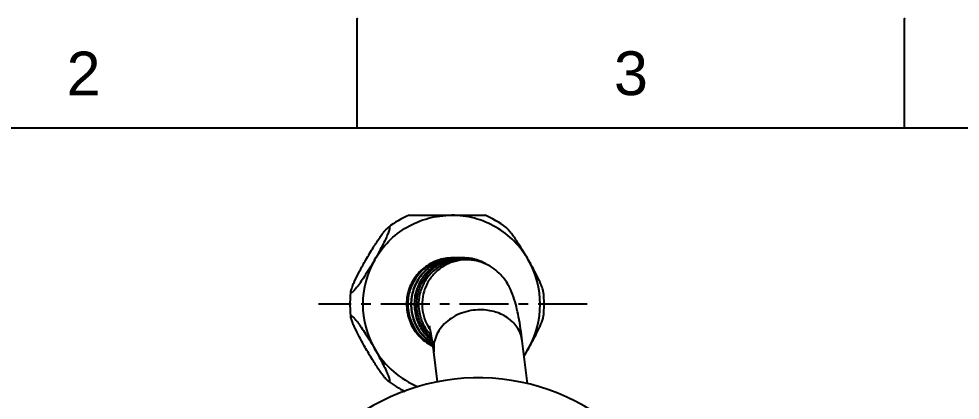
# Model space of a CAD drawing. Header units: millimetres. Extents: x 601 to 1195, y -13 to 407.
# Drawn here: x 712.9 to 834.5, y 357.5 to 406.7 of the extents above; entities that cross this region are included whole.
import ezdxf

# ---------------------------------------------------------------- set-up
doc = ezdxf.new("R2010")
doc.units = ezdxf.units.MM
doc.header["$LTSCALE"] = 0.1
doc.linetypes.add('CENTERX2', pattern=[101.6, 63.5, -12.7, 12.7, -12.7])
doc.layers.add('02___PRT_ALL_AXES', color=7, linetype='Continuous')
doc.layers.add('CENTER', color=1, linetype='CENTERX2')
doc.styles.get("Standard").update_dxf_attribs({"font": 'arial.ttf'})

msp = doc.modelspace()

# ---------------------------------------------------------------- linework, layer by layer
for p, q in [((756.62, 392.59), (756.62, 406.73)), ((827.33, 392.59), (827.33, 406.73)), ((1180.87, 392.59), (615.21, 392.59))]:
    msp.add_line(p, q)
at = {"color": 7, "linetype": 'Continuous'}
for p, q in [((763.32, 381.35), (773.14, 381.35)), ((769.14, 375.85), (768.97, 375.85)), ((769.57, 375.85), (769.54, 375.85)), ((770.73, 375.6), (770.28, 375.6)), ((778.63, 359.61), (777.94, 365.14)), ((767.01, 359.83), (766.53, 363.72))]:
    msp.add_line(p, q, dxfattribs=at)
for centre, radius, start, end in [((769.14, 369.93), 5.92, 90.0007, 91.6199), ((769.14, 369.92), 5.94, 88.0488, 89.9989), ((769.57, 369.95), 5.91, 90, 90.3153), ((769.57, 369.92), 5.94, 88.0488, 89.9989), ((768.88, 369.85), 11.54, 150.1089, 209.8911), ((770.73, 369.91), 5.69, 90.0057, 94.5661), ((768.71, 369.85), 11.54, 330.1089, 29.8911), ((770.76, 369.84), 5.75, 209.9156, 215.3367), ((768.82, 369.82), 11.47, 209.8815, 248.1536), ((737.22, 387.97), 47.88, 328.8315, 330.0958), ((768.74, 369.84), 11.51, 325.2933, 330.0908), ((772.27, 332.85), 27.5, 54.656, 305.3467)]:
    msp.add_arc(centre, radius, start, end, dxfattribs=at)
for points, knots in [([(758.87, 375.6), (759.37, 376.47), (760.6, 378.08), (763, 379.93), (765.79, 381.09), (767.8, 381.35), (768.8, 381.35)], [0, 0, 0, 0, 0.250332, 0.500399, 0.750252, 1, 1, 1, 1]), ([(778.72, 375.6), (778.22, 376.47), (776.99, 378.08), (774.59, 379.93), (771.8, 381.09), (769.79, 381.35), (768.8, 381.35)], [0, 0, 0, 0, 0.250332, 0.500399, 0.750252, 1, 1, 1, 1]), ([(757.74, 375.6), (758.06, 376.15), (758.64, 377.13), (759.38, 378.25), (759.88, 378.95), (760.17, 379.32), (760.4, 379.59), (760.54, 379.73), (760.61, 379.78)], [0, 0, 0, 0, 0.372926, 0.67446, 0.790152, 0.882486, 0.952156, 1, 1, 1, 1]), ([(760.61, 379.78), (760.64, 379.8), (760.68, 379.83), (760.74, 379.85), (760.78, 379.84), (760.8, 379.82), (760.81, 379.79), (760.81, 379.73), (760.8, 379.62), (760.76, 379.47), (760.7, 379.27), (760.61, 379.03), (760.5, 378.75), (760.29, 378.28), (759.95, 377.58), (759.46, 376.64), (759.08, 375.96), (758.87, 375.6)], [0, 0, 0, 0, 0.020775, 0.033852, 0.038802, 0.043991, 0.05041, 0.058627, 0.081428, 0.113547, 0.155515, 0.2077, 0.27045, 0.344083, 0.524633, 0.747383, 1, 1, 1, 1]), ([(778.72, 375.6), (778.4, 376.15), (777.81, 377.13), (777.08, 378.25), (776.58, 378.95), (776.29, 379.32), (776.06, 379.59), (775.91, 379.73), (775.85, 379.78)], [0, 0, 0, 0, 0.372936, 0.674472, 0.790164, 0.882495, 0.952161, 1, 1, 1, 1]), ([(768.97, 375.85), (768.3, 375.85), (766.95, 375.62), (765.16, 374.63), (763.8, 373.09), (763.02, 371.19), (762.92, 369.13), (763.5, 367.16), (764.69, 365.5), (765.82, 364.71), (766.43, 364.42)], [0, 0, 0, 0, 0.124826, 0.249708, 0.374704, 0.499798, 0.624939, 0.750054, 0.875082, 1, 1, 1, 1]), ([(768.97, 375.85), (768.3, 375.85), (766.95, 375.62), (765.16, 374.63), (763.8, 373.09), (763.02, 371.19), (762.92, 369.14), (763.5, 367.16), (764.69, 365.5), (765.82, 364.71), (766.43, 364.42)], [0, 0, 0, 0, 0.124748, 0.249581, 0.374574, 0.499709, 0.624912, 0.750077, 0.875117, 1, 1, 1, 1]), ([(768.97, 375.85), (768.32, 375.83), (767, 375.58), (765.27, 374.57), (763.96, 373.06), (763.2, 371.21), (763.09, 369.2), (763.62, 367.27), (764.75, 365.62), (765.83, 364.82), (766.41, 364.52)], [0, 0, 0, 0, 0.124761, 0.249593, 0.374583, 0.499711, 0.624905, 0.750066, 0.875109, 1, 1, 1, 1]), ([(769.54, 375.85), (768.9, 375.85), (767.61, 375.64), (765.88, 374.73), (764.53, 373.32), (763.69, 371.54), (763.46, 369.6), (763.85, 367.68), (764.83, 365.98), (765.81, 365.12), (766.36, 364.77)], [0, 0, 0, 0, 0.124887, 0.2498, 0.374786, 0.499835, 0.624919, 0.749998, 0.875031, 1, 1, 1, 1]), ([(769.54, 375.85), (768.9, 375.85), (767.61, 375.64), (765.89, 374.73), (764.53, 373.32), (763.7, 371.55), (763.47, 369.6), (763.86, 367.68), (764.84, 365.99), (765.82, 365.12), (766.36, 364.78)], [0, 0, 0, 0, 0.124739, 0.249554, 0.374521, 0.49963, 0.624818, 0.749995, 0.87507, 1, 1, 1, 1]), ([(769.54, 375.85), (768.91, 375.85), (767.62, 375.64), (765.91, 374.72), (764.56, 373.31), (763.73, 371.55), (763.5, 369.62), (763.88, 367.71), (764.85, 366.01), (765.82, 365.15), (766.35, 364.8)], [0, 0, 0, 0, 0.124743, 0.249557, 0.374524, 0.499631, 0.624817, 0.749993, 0.875069, 1, 1, 1, 1]), ([(769.98, 375.85), (769.36, 375.85), (768.12, 375.66), (766.43, 374.81), (765.09, 373.49), (764.22, 371.82), (763.9, 369.96), (764.16, 368.09), (764.97, 366.39), (765.84, 365.48), (766.33, 365.1)], [0, 0, 0, 0, 0.124886, 0.249793, 0.37477, 0.49981, 0.624889, 0.749971, 0.875016, 1, 1, 1, 1]), ([(769.98, 375.85), (769.36, 375.85), (768.12, 375.66), (766.44, 374.81), (765.32, 373.71), (764.66, 372.66), (764.17, 371.51), (763.9, 369.96), (764.12, 368.4), (764.57, 367.24), (765.19, 366.17), (765.84, 365.48), (766.33, 365.1)], [0, 0, 0, 0, 0.12464, 0.249349, 0.374204, 0.436874, 0.499574, 0.624657, 0.749745, 0.812451, 0.875129, 1, 1, 1, 1]), ([(758.87, 375.6), (758.65, 375.22), (758.22, 374.49), (757.59, 373.5), (757.11, 372.78), (756.77, 372.31), (756.56, 372.03), (756.37, 371.8), (756.21, 371.62), (756.08, 371.49), (755.99, 371.41), (755.92, 371.37), (755.88, 371.36), (755.85, 371.36), (755.82, 371.38), (755.8, 371.45), (755.8, 371.51), (755.81, 371.54)], [0, 0, 0, 0, 0.245747, 0.466331, 0.647474, 0.72214, 0.786293, 0.840146, 0.883922, 0.917889, 0.942397, 0.951315, 0.958245, 0.963624, 0.96833, 0.980226, 1, 1, 1, 1]), ([(755.81, 371.54), (755.82, 371.62), (755.86, 371.79), (755.97, 372.09), (756.12, 372.47), (756.43, 373.17), (756.97, 374.23), (757.46, 375.12), (757.74, 375.6)], [0, 0, 0, 0, 0.048531, 0.118156, 0.209946, 0.324849, 0.624824, 1, 1, 1, 1]), ([(770.28, 375.59), (769.8, 375.55), (768.85, 375.35), (767.55, 374.71), (766.44, 373.75), (765.61, 372.56), (765.1, 371.19), (764.95, 369.74), (765.16, 368.29), (765.53, 367.4), (765.77, 366.98)], [0, 0, 0, 0, 0.124775, 0.249547, 0.374447, 0.499461, 0.624574, 0.74974, 0.8749, 1, 1, 1, 1]), ([(777.94, 365.14), (777.81, 366.18), (777.6, 367.66), (777.2, 369.54), (776.82, 370.86), (776.23, 372.29), (775.37, 373.53), (774.31, 374.47), (773.25, 375.1), (772.03, 375.51), (771.17, 375.6), (770.73, 375.6)], [0, 0, 0, 0, 0.222735, 0.318728, 0.411098, 0.513351, 0.647159, 0.728582, 0.816288, 0.907407, 1, 1, 1, 1]), ([(780.65, 371.54), (780.64, 371.62), (780.59, 371.79), (780.49, 372.09), (780.34, 372.47), (780.02, 373.17), (779.49, 374.23), (779, 375.12), (778.72, 375.6)], [0, 0, 0, 0, 0.048531, 0.118156, 0.209945, 0.324847, 0.624822, 1, 1, 1, 1]), ([(772.52, 369.14), (771.7, 369.14), (770.47, 368.92), (769.01, 368.23), (768.06, 367.54), (767.3, 366.7), (766.77, 365.76), (766.49, 364.74), (766.49, 364.05), (766.53, 363.72)], [0, 0, 0, 0, 0.270813, 0.403808, 0.532585, 0.656165, 0.77448, 0.888466, 1, 1, 1, 1]), ([(777.94, 365.14), (777.9, 365.42), (777.77, 365.96), (777.27, 367), (776.21, 368.12), (774.49, 368.95), (773.19, 369.14), (772.52, 369.14)], [0, 0, 0, 0, 0.113768, 0.229265, 0.469628, 0.727665, 1, 1, 1, 1]), ([(755.81, 368.17), (755.8, 368.2), (755.8, 368.26), (755.82, 368.33), (755.85, 368.35), (755.88, 368.35), (755.92, 368.33), (755.99, 368.3), (756.08, 368.22), (756.21, 368.09), (756.37, 367.91), (756.56, 367.68), (756.77, 367.4), (757.11, 366.93), (757.59, 366.21), (758.22, 365.22), (758.65, 364.49), (758.87, 364.1)], [0, 0, 0, 0, 0.019774, 0.03167, 0.036376, 0.041754, 0.048685, 0.057603, 0.082111, 0.116077, 0.159853, 0.213705, 0.277857, 0.352524, 0.533667, 0.754251, 1, 1, 1, 1]), ([(757.74, 364.1), (757.46, 364.59), (756.97, 365.48), (756.43, 366.54), (756.12, 367.24), (755.97, 367.62), (755.86, 367.92), (755.82, 368.09), (755.81, 368.17)], [0, 0, 0, 0, 0.375183, 0.675159, 0.790059, 0.881846, 0.951469, 1, 1, 1, 1]), ([(778.72, 364.1), (779, 364.59), (779.49, 365.48), (780.02, 366.54), (780.34, 367.24), (780.49, 367.62), (780.59, 367.92), (780.64, 368.09), (780.65, 368.17)], [0, 0, 0, 0, 0.375181, 0.675157, 0.790057, 0.881846, 0.951469, 1, 1, 1, 1]), ([(766.53, 363.72), (766.47, 364.15), (766.37, 364.93), (766.2, 365.95), (766.06, 366.64), (765.97, 366.97), (765.94, 367.07)], [0, 0, 0, 0, 0.386208, 0.695226, 0.910785, 1, 1, 1, 1]), ([(760.61, 359.93), (760.54, 359.98), (760.4, 360.12), (760.17, 360.39), (759.88, 360.76), (759.38, 361.46), (758.64, 362.58), (758.06, 363.56), (757.74, 364.1)], [0, 0, 0, 0, 0.047839, 0.117506, 0.209838, 0.32553, 0.627067, 1, 1, 1, 1]), ([(758.87, 364.1), (759.08, 363.75), (759.46, 363.07), (759.95, 362.13), (760.29, 361.43), (760.5, 360.96), (760.61, 360.68), (760.7, 360.44), (760.76, 360.24), (760.8, 360.09), (760.81, 359.98), (760.81, 359.92), (760.8, 359.89), (760.78, 359.87), (760.74, 359.86), (760.68, 359.88), (760.64, 359.91), (760.61, 359.93)], [0, 0, 0, 0, 0.252615, 0.475364, 0.655913, 0.729545, 0.792296, 0.844483, 0.886452, 0.918574, 0.941378, 0.949596, 0.956016, 0.961205, 0.966155, 0.979229, 1, 1, 1, 1])]:
    msp.add_open_spline(points, degree=3, knots=knots, dxfattribs=at)
for p in [(756.62, 406.73), (827.33, 406.73)]:
    msp.add_point(p)
at = {"layer": '02___PRT_ALL_AXES', "color": 7, "linetype": 'Continuous'}
for p, q in [((769.14, 375.85), (768.97, 375.85)), ((769.57, 375.85), (769.54, 375.85)), ((770.73, 375.6), (770.28, 375.6)), ((755.69, 369.85), (755.81, 371.54)), ((755.81, 368.17), (755.69, 369.85))]:
    msp.add_line(p, q, dxfattribs=at)
for centre, radius, start, end in [((768.25, 369.76), 12.6, 113.0449, 127.3275), ((768.21, 369.77), 12.59, 52.6704, 66.9565), ((770.28, 369.93), 5.93, 90.0024, 92.8724), ((770.28, 369.95), 5.9, 89.7082, 90), ((770.28, 369.91), 5.94, 85.3325, 89.7032), ((770.28, 369.9), 5.96, 60.0508, 85.3502), ((768.24, 369.85), 12.53, 352.2511, 7.7488), ((768.24, 369.93), 12.57, 232.6569, 244.3408)]:
    msp.add_arc(centre, radius, start, end, dxfattribs=at)
for points, knots in [([(766.28, 365.39), (765.85, 365.78), (765.09, 366.71), (764.4, 368.35), (764.22, 370.13), (764.56, 371.89), (765.4, 373.47), (766.66, 374.74), (768.23, 375.58), (769.4, 375.82), (769.98, 375.85)], [0, 0, 0, 0, 0.124984, 0.250091, 0.375264, 0.500424, 0.625497, 0.750439, 0.875236, 1, 1, 1, 1]), ([(770.28, 375.6), (769.72, 375.6), (768.6, 375.44), (767.06, 374.71), (765.8, 373.57), (764.92, 372.12), (764.5, 370.47), (764.57, 368.77), (765.12, 367.16), (765.79, 366.24), (766.18, 365.83)], [0, 0, 0, 0, 0.124729, 0.249516, 0.374441, 0.4995, 0.624657, 0.749843, 0.874978, 1, 1, 1, 1])]:
    msp.add_open_spline(points, degree=3, knots=knots, dxfattribs=at)
at = {"layer": 'CENTER'}
msp.add_line((786.34, 369.85), (751.62, 369.85), dxfattribs=at)

# ---------------------------------------------------------------- texts
at = {"char_height": 5.66, "attachment_point": 5}
for s, insert in [('2', (721.27, 399.66)), ('3', (791.98, 399.66))]:
    msp.add_mtext_dynamic_manual_height_columns(s, width=50, gutter_width=12.5, heights=[0], dxfattribs=dict(at, insert=insert))

doc.saveas('drawing.dxf')
